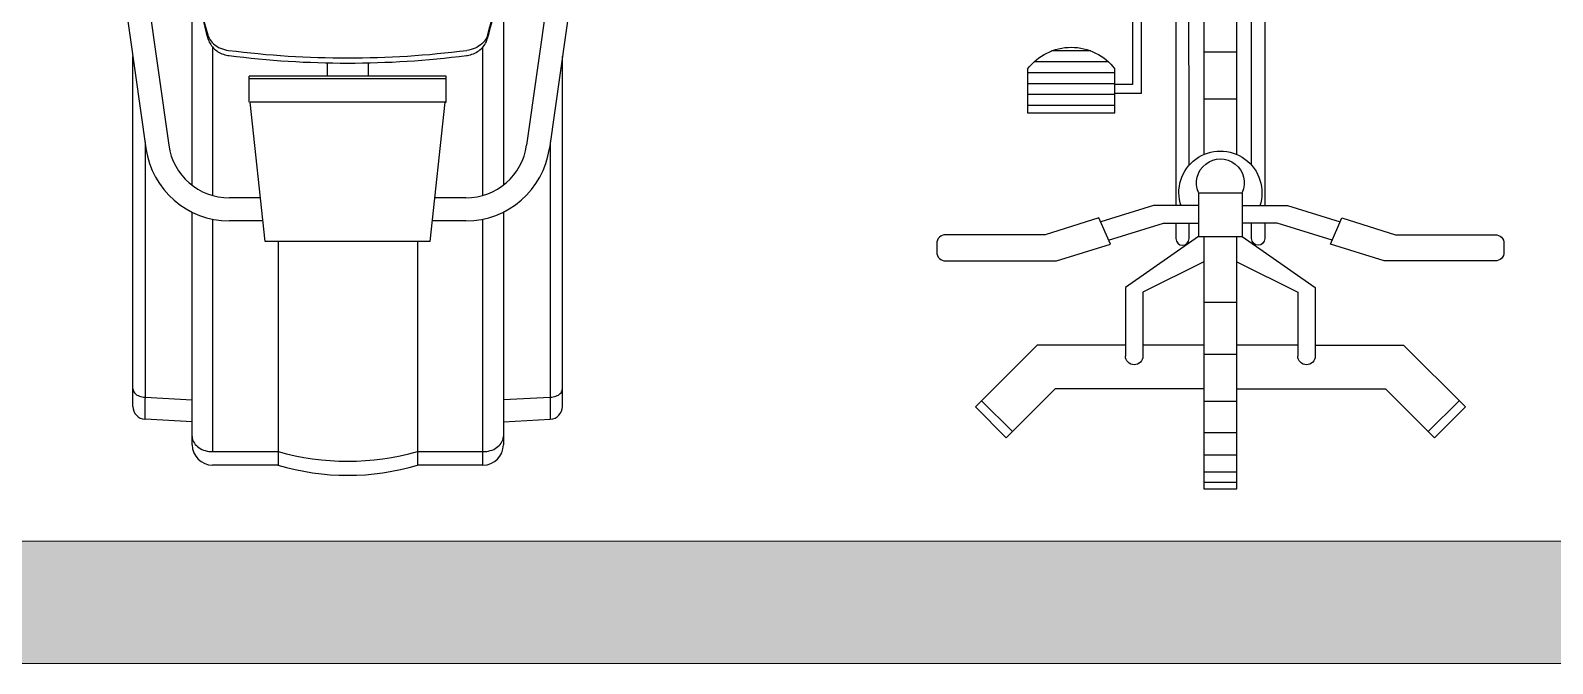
# Model space of a CAD drawing. Header units: metres. Extents: x -598 to 357, y -242 to 574.
# Drawn here: x -296.942 to -295.198, y 320.885 to 321.61 of the extents above; entities that cross this region are included whole.
import ezdxf

# ---------------------------------------------------------------- set-up
doc = ezdxf.new("R2010")
doc.units = ezdxf.units.M
for name, color, linetype in [('APTOS_SPZ_MCH_N0 (PB) MUNI$0$Muebles', 1, 'Continuous'), ('Muebles', 1, 'Continuous'), ('xref_Nivel TIPICO$0$H-hatch mamposteria', 8, 'Continuous')]:
    doc.layers.add(name, color=color, linetype=linetype)
doc.layers.add('Muro Mamspoteria', color=5, linetype='Continuous', lineweight=9)

# ---------------------------------------------------------------- blocks, each defined once
blk = doc.blocks.new('APTOS_SPZ_MCH_N0 (PB) MUNI$0$GYM MAQUINA DE CAMINAR-01')
at = {"layer": 'APTOS_SPZ_MCH_N0 (PB) MUNI$0$Muebles'}
for p, q in [((-0.9652, 0.3147), (-0.3743, 0.231)), ((-0.9671, 0.2884), (-0.378, 0.2049)), ((-0.0788, 0.2459), (-0.4796, 0.2459)), ((-0.0978, 0.2458), (-0.099, 0.2459)), ((-0.0967, 0.2455), (-0.0978, 0.2458)), ((-0.0957, 0.245), (-0.0967, 0.2455)), ((-0.0946, 0.2444), (-0.0957, 0.245)), ((-0.0937, 0.2435), (-0.0946, 0.2444)), ((-0.3817, 0.2321), (-0.0642, 0.2321)), ((-0.0928, 0.2425), (-0.0937, 0.2435)), ((-0.0919, 0.2413), (-0.0928, 0.2425)), ((-0.0912, 0.24), (-0.0919, 0.2413)), ((-0.0906, 0.2386), (-0.0912, 0.24)), ((-0.0901, 0.237), (-0.0906, 0.2386)), ((-0.0897, 0.2354), (-0.0901, 0.237)), ((-0.0895, 0.2338), (-0.0897, 0.2354)), ((-0.0894, 0.2321), (-0.0895, 0.2338)), ((-0.0866, 0.1784), (-0.0894, 0.2321)), ((-0.0614, 0.1784), (-0.0642, 0.2321)), ((-0.5781, 0.1783), (-0.4886, 0.1783)), ((-0.4886, 0.1783), (-0.4438, 0.1783)), ((-0.4438, 0.1783), (-0.3986, 0.1783)), ((-0.3986, 0.1783), (-0.3322, 0.1783)), ((-0.3013, 0.1783), (-0.035, 0.1783)), ((-0.043, 0.1782), (-0.0446, 0.1783)), ((-0.0414, 0.1779), (-0.043, 0.1782)), ((-0.0398, 0.1774), (-0.0414, 0.1779)), ((-0.0383, 0.1767), (-0.0398, 0.1774)), ((-0.0368, 0.1758), (-0.0383, 0.1767)), ((-0.0354, 0.1747), (-0.0368, 0.1758)), ((-0.0341, 0.1735), (-0.0354, 0.1747)), ((-0.5043, 0.1603), (-0.5024, 0.1597)), ((-0.5024, 0.1597), (-0.5005, 0.1588)), ((-0.5005, 0.1588), (-0.4987, 0.1578)), ((-0.4993, 0.1599), (-0.5, 0.1601)), ((-0.4978, 0.1594), (-0.4993, 0.1599)), ((-0.4987, 0.1578), (-0.497, 0.1565)), ((-0.4962, 0.1588), (-0.4978, 0.1594)), ((-0.4948, 0.158), (-0.4962, 0.1588)), ((-0.4933, 0.1572), (-0.4948, 0.158)), ((-0.492, 0.1562), (-0.4933, 0.1572)), ((-0.0328, 0.1721), (-0.0341, 0.1735)), ((-0.0317, 0.1706), (-0.0328, 0.1721)), ((-0.0306, 0.169), (-0.0317, 0.1706)), ((-0.0297, 0.1672), (-0.0306, 0.169)), ((-0.0289, 0.1653), (-0.0297, 0.1672)), ((-0.0283, 0.1633), (-0.0289, 0.1653)), ((-0.0278, 0.1613), (-0.0283, 0.1633)), ((-0.0274, 0.1592), (-0.0278, 0.1613)), ((-0.0272, 0.157), (-0.0274, 0.1592)), ((-0.0271, 0.1549), (-0.0272, 0.157)), ((-0.497, 0.1565), (-0.4954, 0.1551)), ((-0.4954, 0.1551), (-0.4938, 0.1535)), ((-0.4938, 0.1535), (-0.4924, 0.1518)), ((-0.4924, 0.1518), (-0.4911, 0.1499)), ((-0.4906, 0.1552), (-0.492, 0.1562)), ((-0.4911, 0.1499), (-0.4899, 0.1479)), ((-0.4894, 0.154), (-0.4906, 0.1552)), ((-0.4733, 0.1549), (-0.4903, 0.1549)), ((-0.4899, 0.1479), (-0.4889, 0.1458)), ((-0.4882, 0.1528), (-0.4894, 0.154)), ((-0.4889, 0.1458), (-0.4881, 0.1435)), ((-0.487, 0.1515), (-0.4882, 0.1528)), ((-0.4881, 0.1435), (-0.4873, 0.1412)), ((-0.4873, 0.1412), (-0.4868, 0.1388)), ((-0.486, 0.1501), (-0.487, 0.1515)), ((-0.485, 0.1487), (-0.486, 0.1501)), ((-0.4841, 0.1472), (-0.485, 0.1487)), ((-0.4833, 0.1456), (-0.4841, 0.1472)), ((-0.4826, 0.144), (-0.4833, 0.1456)), ((-0.4819, 0.1423), (-0.4826, 0.144)), ((-0.4814, 0.1406), (-0.4819, 0.1423)), ((-0.481, 0.1389), (-0.4814, 0.1406)), ((-0.4453, 0.1549), (-0.4733, 0.1549)), ((-0.4175, 0.1549), (-0.4453, 0.1549)), ((-0.3901, 0.1549), (-0.4175, 0.1549)), ((-0.3629, 0.1549), (-0.3901, 0.1549)), ((-0.336, 0.1549), (-0.3629, 0.1549)), ((-0.3203, 0.1549), (-0.336, 0.1549)), ((-0.2844, 0.1549), (-0.2932, 0.1549)), ((-0.2595, 0.1549), (-0.2844, 0.1549)), ((-0.235, 0.1549), (-0.2595, 0.1549)), ((-0.2108, 0.1549), (-0.235, 0.1549)), ((-0.1868, 0.1549), (-0.2108, 0.1549)), ((-0.1632, 0.1549), (-0.1868, 0.1549)), ((-0.1397, 0.1549), (-0.1632, 0.1549)), ((-0.1166, 0.1549), (-0.1397, 0.1549)), ((-0.0938, 0.1549), (-0.1166, 0.1549)), ((-0.0713, 0.1549), (-0.0938, 0.1549)), ((-0.049, 0.1549), (-0.0713, 0.1549)), ((-0.0117, 0.1549), (-0.049, 0.1549)), ((-0.0271, 0.1445), (-0.0271, 0.1549)), ((-0.0271, 0.1107), (-0.0271, 0.1445)), ((-0.0117, 0.1549), (-0.0117, 0.08)), ((-0.4868, 0.1388), (-0.4864, 0.1364)), ((-0.4806, 0.1371), (-0.481, 0.1389)), ((-0.4805, 0.1359), (-0.4806, 0.1371)), ((-0.3176, 0.1354), (-0.3176, 0.0997)), ((-0.2912, 0.1354), (-0.2912, 0.0969)), ((-0.4569, 0.1129), (-0.4569, -0.1132)), ((-0.4273, 0.1129), (-0.4569, 0.1129)), ((-0.454, 0.1129), (-0.454, -0.1132)), ((-0.4273, 0.1116), (-0.4273, 0.1129)), ((-0.4273, 0.1116), (-0.4273, -0.1119)), ((-0.2678, 0.0943), (-0.4273, 0.1116)), ((-0.0271, 0.0799), (-0.0271, 0.1107)), ((-0.2678, 0.0943), (-0.2678, -0.0946)), ((-0.2678, 0.0799), (-0.0117, 0.0799)), ((-0.4721, 0.0233), (-0.4569, 0.0233)), ((-0.4721, -0.0236), (-0.4569, -0.0236)), ((-0.2678, -0.0799), (-0.0117, -0.0799)), ((-0.0271, -0.1137), (-0.0271, -0.0799)), ((-0.0117, -0.08), (-0.0117, -0.1549)), ((-0.2678, -0.0946), (-0.4273, -0.1119)), ((-0.3176, -0.1), (-0.3176, -0.1357)), ((-0.2912, -0.0972), (-0.2912, -0.1357)), ((-0.4273, -0.1132), (-0.4569, -0.1132)), ((-0.0271, -0.1474), (-0.0271, -0.1137)), ((-0.4873, -0.1414), (-0.4868, -0.139)), ((-0.4868, -0.139), (-0.4864, -0.1366)), ((-0.4814, -0.1408), (-0.481, -0.1391)), ((-0.481, -0.1391), (-0.4807, -0.1374)), ((-0.4807, -0.1374), (-0.4805, -0.1361)), ((-0.4987, -0.158), (-0.497, -0.1567)), ((-0.497, -0.1567), (-0.4954, -0.1553)), ((-0.4954, -0.1553), (-0.4938, -0.1537)), ((-0.4938, -0.1537), (-0.4924, -0.152)), ((-0.493, -0.1571), (-0.4916, -0.1562)), ((-0.4924, -0.152), (-0.4911, -0.1501)), ((-0.4916, -0.1562), (-0.4904, -0.1551)), ((-0.4911, -0.1501), (-0.4899, -0.1481)), ((-0.4904, -0.1551), (-0.4891, -0.154)), ((-0.4901, -0.1549), (-0.4795, -0.1549)), ((-0.4899, -0.1481), (-0.4889, -0.146)), ((-0.4891, -0.154), (-0.488, -0.1528)), ((-0.4889, -0.146), (-0.4881, -0.1437)), ((-0.4881, -0.1437), (-0.4873, -0.1414)), ((-0.488, -0.1528), (-0.4869, -0.1515)), ((-0.4869, -0.1515), (-0.4859, -0.1502)), ((-0.4859, -0.1502), (-0.4849, -0.1488)), ((-0.4849, -0.1488), (-0.4841, -0.1473)), ((-0.4841, -0.1473), (-0.4833, -0.1458)), ((-0.4833, -0.1458), (-0.4826, -0.1442)), ((-0.4826, -0.1442), (-0.482, -0.1425)), ((-0.482, -0.1425), (-0.4814, -0.1408)), ((-0.4795, -0.1549), (-0.4528, -0.1549)), ((-0.4528, -0.1549), (-0.4264, -0.1549)), ((-0.4264, -0.1549), (-0.4003, -0.1549)), ((-0.4003, -0.1549), (-0.3744, -0.1549)), ((-0.3744, -0.1549), (-0.3487, -0.1549)), ((-0.3487, -0.1549), (-0.3233, -0.1549)), ((-0.3233, -0.1549), (-0.3203, -0.1549)), ((-0.2932, -0.1549), (-0.2732, -0.1549)), ((-0.2732, -0.1549), (-0.2516, -0.1549)), ((-0.2516, -0.1549), (-0.2301, -0.1549)), ((-0.2301, -0.1549), (-0.2089, -0.1549)), ((-0.2089, -0.1549), (-0.1879, -0.1549)), ((-0.1879, -0.1549), (-0.1671, -0.1549)), ((-0.1671, -0.1549), (-0.1465, -0.1549)), ((-0.1465, -0.1549), (-0.122, -0.1549)), ((-0.122, -0.1549), (-0.0977, -0.1549)), ((-0.0977, -0.1549), (-0.0739, -0.1549)), ((-0.0739, -0.1549), (-0.0503, -0.1549)), ((-0.0503, -0.1549), (-0.0271, -0.1549)), ((-0.0272, -0.157), (-0.0271, -0.1549)), ((-0.0271, -0.1549), (-0.0271, -0.1474)), ((-0.5043, -0.1605), (-0.5024, -0.1599)), ((-0.5024, -0.1599), (-0.5005, -0.159)), ((-0.5005, -0.159), (-0.4987, -0.158)), ((-0.5, -0.1603), (-0.4987, -0.1599)), ((-0.4987, -0.1599), (-0.4972, -0.1594)), ((-0.4972, -0.1594), (-0.4957, -0.1587)), ((-0.4957, -0.1587), (-0.4943, -0.1579)), ((-0.4943, -0.1579), (-0.493, -0.1571)), ((-0.0354, -0.1748), (-0.0341, -0.1735)), ((-0.0341, -0.1735), (-0.0328, -0.1721)), ((-0.0328, -0.1721), (-0.0317, -0.1706)), ((-0.0317, -0.1706), (-0.0306, -0.169)), ((-0.0306, -0.169), (-0.0297, -0.1672)), ((-0.0297, -0.1672), (-0.0289, -0.1653)), ((-0.0289, -0.1653), (-0.0283, -0.1633)), ((-0.0283, -0.1633), (-0.0278, -0.1613)), ((-0.0278, -0.1613), (-0.0274, -0.1592)), ((-0.0274, -0.1592), (-0.0272, -0.157)), ((-0.4802, -0.1785), (-0.6086, -0.1784)), ((-0.3321, -0.1785), (-0.4802, -0.1785)), ((-0.2832, -0.1785), (-0.3013, -0.1785)), ((-0.1677, -0.1785), (-0.2832, -0.1785)), ((-0.035, -0.1783), (-0.1677, -0.1785)), ((-0.0894, -0.2323), (-0.0865, -0.1784)), ((-0.0614, -0.1784), (-0.0642, -0.2323)), ((-0.0446, -0.1783), (-0.043, -0.1782)), ((-0.0424, -0.1783), (-0.0446, -0.1783)), ((-0.043, -0.1782), (-0.0414, -0.1779)), ((-0.0404, -0.1783), (-0.0424, -0.1783)), ((-0.0414, -0.1779), (-0.0398, -0.1774)), ((-0.0388, -0.1783), (-0.0404, -0.1783)), ((-0.0398, -0.1774), (-0.0383, -0.1767)), ((-0.0375, -0.1783), (-0.0388, -0.1783)), ((-0.0383, -0.1767), (-0.0368, -0.1758)), ((-0.0368, -0.1758), (-0.0354, -0.1748)), ((-0.9671, -0.2886), (-0.378, -0.2052)), ((-0.9652, -0.315), (-0.3743, -0.2313)), ((-0.3817, -0.2323), (-0.0894, -0.2323)), ((-0.0946, -0.2446), (-0.0937, -0.2438)), ((-0.0937, -0.2438), (-0.0928, -0.2428)), ((-0.0928, -0.2428), (-0.0919, -0.2416)), ((-0.0919, -0.2416), (-0.0912, -0.2403)), ((-0.0912, -0.2403), (-0.0906, -0.2388)), ((-0.0906, -0.2388), (-0.0901, -0.2373)), ((-0.0901, -0.2373), (-0.0897, -0.2357)), ((-0.0897, -0.2357), (-0.0895, -0.234)), ((-0.0895, -0.234), (-0.0894, -0.2323)), ((-0.0894, -0.2323), (-0.0866, -0.2324)), ((-0.0866, -0.2324), (-0.0841, -0.2324)), ((-0.0841, -0.2324), (-0.0816, -0.2324)), ((-0.0816, -0.2324), (-0.0793, -0.2324)), ((-0.0793, -0.2324), (-0.0771, -0.2324)), ((-0.0771, -0.2324), (-0.0751, -0.2324)), ((-0.0751, -0.2324), (-0.0733, -0.2324)), ((-0.0733, -0.2324), (-0.0716, -0.2324)), ((-0.0716, -0.2324), (-0.07, -0.2324)), ((-0.07, -0.2324), (-0.0687, -0.2324)), ((-0.0687, -0.2324), (-0.0675, -0.2324)), ((-0.0675, -0.2324), (-0.0665, -0.2324)), ((-0.0665, -0.2324), (-0.0657, -0.2324)), ((-0.0657, -0.2324), (-0.065, -0.2324)), ((-0.065, -0.2324), (-0.0646, -0.2324)), ((-0.0646, -0.2324), (-0.0643, -0.2324)), ((-0.0643, -0.2324), (-0.0642, -0.2323)), ((-0.0788, -0.2462), (-0.4796, -0.2462)), ((-0.099, -0.2462), (-0.0978, -0.2461)), ((-0.0978, -0.2461), (-0.0967, -0.2458)), ((-0.0967, -0.2458), (-0.0957, -0.2453)), ((-0.0957, -0.2453), (-0.0946, -0.2446))]:
    blk.add_line(p, q, dxfattribs=at)
for centre, radius, start, end in [((-0.0788, 0.2313), 0.0146, 3.0101, 90.0012), ((-0.3878, 0.1354), 0.0966, 360, 81.9393), ((-0.3878, 0.1354), 0.0702, 359.9999, 81.9394), ((-0.6396, -0.3157), 0.4949, 74.1333, 86.485), ((-0.6366, -0.3205), 0.4997, 74.1301, 86.49), ((-0.0351, 0.1549), 0.0234, 359.9933, 89.7539), ((-1.56, -0.0001), 1.0822, 352.7543, 7.2457), ((-1.5505, -0.0001), 1.0786, 352.7544, 7.2456), ((-0.3114, 0), 0.2953, 344.2954, 15.7046), ((-0.2794, 0), 0.2794, 343.3556, 16.6444), ((-0.3878, -0.1357), 0.0702, 278.0606, 0.0001), ((-0.3878, -0.1357), 0.0966, 278.0607, 0), ((-0.0351, -0.1549), 0.0234, 270.2461, 0.0067), ((-0.6396, 0.3155), 0.4949, 273.515, 285.8667), ((-0.6367, 0.3209), 0.5003, 273.5174, 285.8624), ((-0.0788, -0.2316), 0.0146, 269.983, 357.0205)]:
    blk.add_arc(centre, radius, start, end, dxfattribs=at)
blk = doc.blocks.new('bicicleta')
at = {"layer": 'Muebles'}
h = blk.add_hatch(dxfattribs=at)
h.set_pattern_fill('ANSI31', color=256, scale=0.1, angle=135, style=0)
h.set_pattern_definition([(180, (1146.91332, 125.201128), (0, -0.0125), [])])
h.paths.add_polyline_path([(1145.5338, 128.206), (1145.4338, 128.206), (1145.4338, 128.156, 0.5), (1145.5338, 128.156)])
h.paths.add_polyline_path([(1145.8755, 127.8562), (1145.8755, 127.9062), (1145.7755, 127.9062), (1145.7755, 127.8562, 0.5)])
for p, q in [((1145.6359, 128.6363), (1145.6734, 128.6363)), ((1145.6359, 128.3475), (1145.6359, 128.6363)), ((1145.6359, 128.6289), (1145.6734, 128.6289)), ((1145.6734, 128.6363), (1145.6734, 128.3475)), ((1145.6359, 128.6169), (1145.6734, 128.6169)), ((1145.6359, 128.5975), (1145.6734, 128.5975)), ((1145.4093, 128.5781), (1145.374, 128.5427)), ((1145.4654, 128.522), (1145.4093, 128.5781)), ((1145.844, 128.522), (1145.9, 128.5781)), ((1145.9, 128.5781), (1145.9354, 128.5427)), ((1145.4164, 128.571), (1145.381, 128.5356)), ((1145.6359, 128.5721), (1145.6734, 128.5721)), ((1145.8929, 128.571), (1145.9283, 128.5356)), ((1145.4447, 128.472), (1145.374, 128.5427)), ((1145.8647, 128.472), (1145.9354, 128.5427)), ((1145.6359, 128.522), (1145.4654, 128.522)), ((1145.6359, 128.5363), (1145.6734, 128.5363)), ((1145.6734, 128.522), (1145.844, 128.522)), ((1145.5459, 128.472), (1145.4447, 128.472)), ((1145.5459, 128.4059), (1145.5459, 128.4845)), ((1145.5659, 128.4113), (1145.5659, 128.4845)), ((1145.6359, 128.4825), (1145.6734, 128.4825)), ((1145.7434, 128.4113), (1145.7434, 128.4845)), ((1145.7634, 128.4059), (1145.7634, 128.4845)), ((1145.7634, 128.472), (1145.8647, 128.472)), ((1145.6359, 128.4228), (1145.6734, 128.4228)), ((1145.6297, 128.3475), (1145.5459, 128.4059)), ((1145.6359, 128.3766), (1145.5659, 128.4113)), ((1145.6734, 128.3766), (1145.7434, 128.4113)), ((1145.6797, 128.3475), (1145.7634, 128.4059)), ((1145.5286, 128.3564), (1145.5155, 128.3264)), ((1145.6297, 128.3475), (1145.6797, 128.3475)), ((1145.6297, 128.2975), (1145.6297, 128.3475)), ((1145.6797, 128.2975), (1145.6797, 128.3475)), ((1145.7808, 128.3564), (1145.7938, 128.3264)), ((1145.6297, 128.2975), (1145.6797, 128.2975)), ((1145.6359, 128.0363), (1145.6359, 128.2537)), ((1145.6734, 128.2537), (1145.6734, 128.0363)), ((1145.4338, 128.156), (1145.4338, 128.206)), ((1145.4338, 128.206), (1145.5338, 128.206)), ((1145.5338, 128.206), (1145.5338, 128.156)), ((1145.6359, 128.1902), (1145.6734, 128.1902)), ((1145.5638, 128.1838), (1145.5338, 128.1838)), ((1145.5538, 128.1738), (1145.5338, 128.1738)), ((1145.5538, 128.0238), (1145.5538, 128.1738)), ((1145.5638, 128.0338), (1145.5638, 128.1838)), ((1145.6359, 128.1364), (1145.6734, 128.1364)), ((1145.6359, 128.1006), (1145.6734, 128.1006)), ((1145.6359, 128.0752), (1145.6734, 128.0752)), ((1145.6359, 128.0558), (1145.6734, 128.0558)), ((1145.6038, 128.0338), (1145.5638, 128.0338)), ((1145.6359, 128.0438), (1145.6734, 128.0438)), ((1145.6734, 128.0363), (1145.6359, 128.0363)), ((1145.6038, 128.0238), (1145.5538, 128.0238)), ((1145.7055, 128.0312), (1145.7555, 128.0312)), ((1145.7055, 128.0212), (1145.7455, 128.0212)), ((1145.7455, 128.0212), (1145.7455, 127.8712)), ((1145.7555, 128.0312), (1145.7555, 127.8812)), ((1145.7755, 127.9062), (1145.7755, 127.8562)), ((1145.8755, 127.9062), (1145.7755, 127.9062)), ((1145.8755, 127.8562), (1145.8755, 127.9062)), ((1145.7555, 127.8812), (1145.7755, 127.8812)), ((1145.7455, 127.8712), (1145.7755, 127.8712)), ((1145.5297, 127.6627), (1145.5297, 127.6691)), ((1145.7786, 127.6627), (1145.7786, 127.6691)), ((1145.6029, 127.6095), (1145.7054, 127.6095)), ((1145.5959, 127.5933), (1145.5959, 127.5175)), ((1145.6029, 127.5895), (1145.7054, 127.5895)), ((1145.6159, 127.5895), (1145.6159, 127.5175)), ((1145.6215, 127.5895), (1145.6881, 127.5895)), ((1145.6934, 127.5895), (1145.6934, 127.5175)), ((1145.7134, 127.5933), (1145.7134, 127.5175)), ((1145.4447, 127.5424), (1145.374, 127.4717)), ((1145.5959, 127.5424), (1145.4447, 127.5424)), ((1145.6159, 127.5424), (1145.6934, 127.5424)), ((1145.7134, 127.5424), (1145.8647, 127.5424)), ((1145.8647, 127.5424), (1145.9354, 127.4717)), ((1145.4654, 127.4924), (1145.4093, 127.4363)), ((1145.844, 127.4924), (1145.4654, 127.4924)), ((1145.844, 127.4924), (1145.9, 127.4363)), ((1145.4164, 127.4434), (1145.381, 127.4788)), ((1145.8929, 127.4434), (1145.9283, 127.4788)), ((1145.4093, 127.4363), (1145.374, 127.4717)), ((1145.9, 127.4363), (1145.9354, 127.4717))]:
    blk.add_line(p, q, dxfattribs=at)
for points in [[(1145.6359, 128.472), (1145.5659, 128.472)], [(1145.7434, 128.472), (1145.6734, 128.472)], [(1145.5266, 128.3518), (1145.5894, 128.3323), (1145.6297, 128.3323)], [(1145.7828, 128.3518), (1145.7199, 128.3323), (1145.6797, 128.3323)], [(1145.6297, 128.3123), (1145.5779, 128.3123), (1145.5175, 128.331)], [(1145.6797, 128.3123), (1145.7315, 128.3123), (1145.7918, 128.331)], [(1145.6038, 127.7697), (1145.6038, 128.3123)], [(1145.7055, 127.7679), (1145.7055, 128.3123)], [(1145.6188, 128.2661), (1145.618, 127.8082)], [(1145.6905, 128.2661), (1145.6905, 127.8066)]]:
    blk.add_lwpolyline(points, dxfattribs=at)
for points in [[(1145.5155, 128.3264), (1145.4539, 128.3456), (1145.3397, 128.3456, -0.414214), (1145.3297, 128.3556), (1145.3297, 128.3656, -0.414214), (1145.3397, 128.3756), (1145.467, 128.3756), (1145.5286, 128.3564)], [(1145.7938, 128.3264), (1145.8554, 128.3456), (1145.9697, 128.3456, 0.414214), (1145.9797, 128.3556), (1145.9797, 128.3656, 0.414214), (1145.9697, 128.3756), (1145.8424, 128.3756), (1145.7808, 128.3564)], [(1145.6038, 128.3323), (1145.6038, 128.3501, -1), (1145.6188, 128.3501), (1145.6188, 128.3323)], [(1145.7055, 128.3323), (1145.7055, 128.3501, 1), (1145.6905, 128.3501), (1145.6905, 128.3323)]]:
    blk.add_lwpolyline(points, format="xyb", dxfattribs=at)
for centre, radius, start, end in [((1145.5559, 128.4845), 0.01, 0, 180), ((1145.7534, 128.4845), 0.01, 0, 180), ((1145.6547, 128.2975), 0.0476, 161.3795, 18.6205), ((1145.6547, 128.2863), 0.0274, 156.0095, 23.9905), ((1145.4838, 128.1935), 0.0625, 216.8699, 323.1301), ((1145.8255, 127.8937), 0.0625, 216.8699, 323.1301), ((1145.6541, 127.8023), 0.0366, 9.2527, 170.7473), ((1145.5113, 127.8256), 0.1081, 300.334, 350.7473), ((1145.7969, 127.8256), 0.1081, 189.2527, 239.666), ((1145.7969, 127.8256), 0.1281, 189.2527, 239.666), ((1145.6029, 127.6691), 0.0732, 120.334, 180), ((1145.7054, 127.6691), 0.0732, 0, 59.666), ((1145.6029, 127.6627), 0.0732, 180, 270), ((1145.6029, 127.6627), 0.0532, 180, 270), ((1145.7054, 127.6627), 0.0532, 270, 0), ((1145.7054, 127.6627), 0.0732, 270, 0), ((1145.6059, 127.5175), 0.01, 180, 0), ((1145.7034, 127.5175), 0.01, 180, 0)]:
    blk.add_arc(centre, radius, start, end, dxfattribs=at)

msp = doc.modelspace()

# ---------------------------------------------------------------- hatches: boundary and pattern name
at = {"layer": 'xref_Nivel TIPICO$0$H-hatch mamposteria', "transparency": 33554585}
h = msp.add_hatch(color=256, dxfattribs=at)
h.dxf.hatch_style = 1
h.paths.add_polyline_path([(-306.5387, 320.8852), (-301.5387, 320.8852), (-301.5387, 321.0252), (-306.5387, 321.0252)])
h.paths.add_polyline_path([(-300.6387, 320.8852), (-293.8568, 320.8852), (-293.8568, 321.0252), (-300.6387, 321.0252)])

# ---------------------------------------------------------------- linework, layer by layer
at = {"layer": 'Muro Mamspoteria'}
msp.add_lwpolyline([(-300.6387, 320.8852), (-293.8568, 320.8852), (-293.8568, 321.0252), (-300.6387, 321.0252), (-300.6387, 320.8852)], dxfattribs=at)

# ---------------------------------------------------------------- block references
at = {"layer": 'APTOS_SPZ_MCH_N0 (PB) MUNI$0$Muebles', "rotation": 269.9999999999999}
msp.add_blockref('APTOS_SPZ_MCH_N0 (PB) MUNI$0$GYM MAQUINA DE CAMINAR-01', (-296.5782, 321.1006), dxfattribs=at)
at = {"layer": 'Muebles', "color": 6, "linetype": 'Continuous', "lineweight": -2, "xscale": -1, "rotation": 180}
msp.add_blockref('bicicleta', (-1441.2329, 449.7216), dxfattribs=at)

doc.saveas('drawing.dxf')
